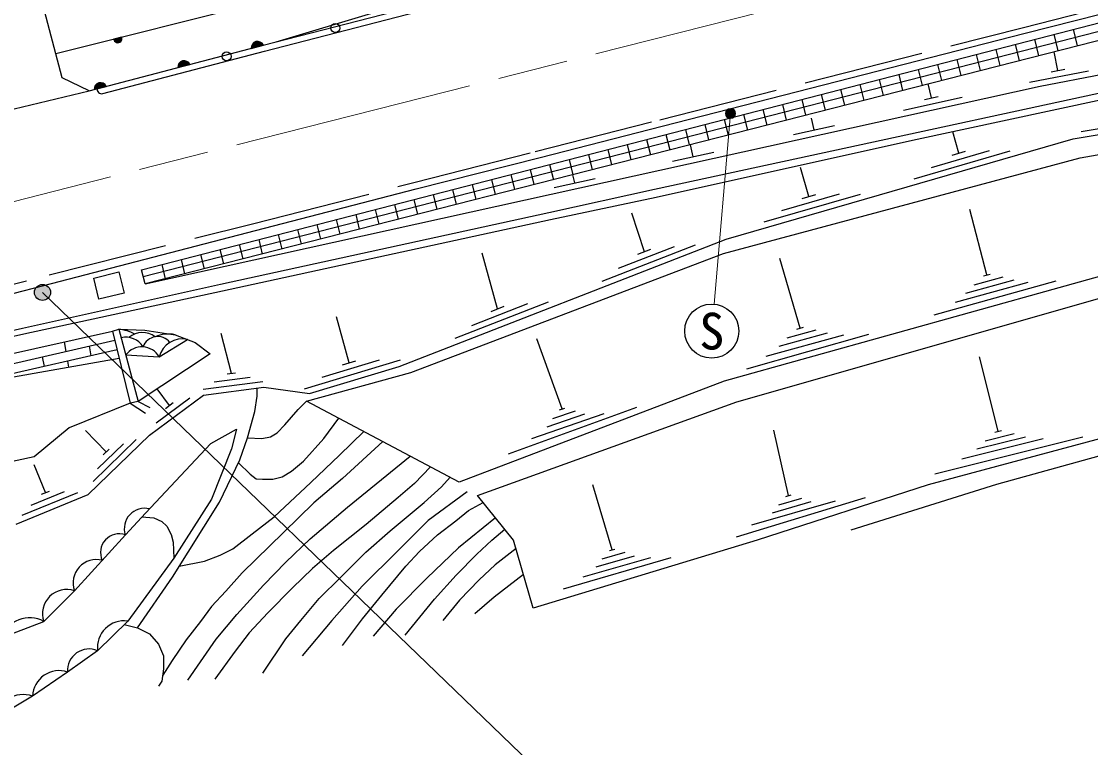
# Model space of a CAD drawing. Units: millimetres at full size, sheet at 1:1000; details may follow other scales. Extents: x 40000 to 680000, y 20000 to 380000.
# Drawn here: x 179503 to 232890, y 260570 to 296826 of the extents above; entities that cross this region are included whole.
import ezdxf
from ezdxf.enums import TextEntityAlignment as Align

# ---------------------------------------------------------------- set-up
doc = ezdxf.new("R2010")
doc.units = ezdxf.units.MM
doc.header["$LTSCALE"] = 1000
doc.linetypes.add('CHAIN', pattern=[18.5, 12, -1.5, 3.5, -1.5])
doc.linetypes.add('DASHED', pattern=[7.5, 6, -1.5])
for name, color, linetype, lineweight in [('M-BGD', 7, 'Continuous', 25), ('M-BMK', 2, 'CHAIN', 13), ('M-STR-HTXT', 7, 'Continuous', 13), ('M-STR-STRC', 7, 'Continuous', 25)]:
    doc.layers.add(name, color=color, linetype=linetype, lineweight=lineweight)
doc.styles.add('ＭＳ ゴシック', font='')
doc.styles.get('ＭＳ ゴシック').set_extended_font_data('MS Gothic')

msp = doc.modelspace()

# ---------------------------------------------------------------- hatches: boundary and pattern name
at = {"layer": 'M-BGD'}
for points in [[(184504, 296043, -0.4608), (184366, 295766, -0.4608), (184114, 295945)], [(191586, 295639), (190981, 295480, -0.84072)], [(187920, 294676), (187315, 294517, -0.84072)], [(183744, 293579), (183139, 293420, -0.84072)]]:
    msp.add_hatch(color=256, dxfattribs=at).paths.add_polyline_path(points)
at = {"layer": 'M-STR-HTXT'}
msp.add_hatch(color=256, dxfattribs=at).paths.add_polyline_path([(215130, 292348, -1), (214690, 292109, -0.41421), (214790, 292448, -0.41421)])
at = {"layer": 'M-STR-STRC'}
msp.add_hatch(color=256, dxfattribs=at).paths.add_polyline_path([(180221, 283082, -1), (180895, 283512, -1)])

# ---------------------------------------------------------------- linework, layer by layer
at = {"layer": 'M-BGD'}
for p, q in [((232024, 296431), (232226, 295608)), ((184504, 296043), (184114, 295945)), ((230087, 295931), (230288, 295113)), ((231055, 296181), (231257, 295360)), ((190981, 295480), (191586, 295639)), ((228150, 295431), (228350, 294618)), ((229119, 295681), (229319, 294865)), ((231258, 294374), (231076, 295314)), ((226214, 294931), (226412, 294123)), ((227182, 295181), (227381, 294370)), ((187315, 294517), (187920, 294676)), ((223309, 294182), (223505, 293380)), ((224277, 294432), (224474, 293627)), ((225245, 294682), (225443, 293875)), ((229842, 293795), (232788, 294363)), ((230914, 294307), (231602, 294440)), ((221372, 293682), (221568, 292885)), ((222340, 293932), (222536, 293132)), ((224939, 293006), (224785, 293707)), ((183139, 293420), (183744, 293579)), ((219435, 293182), (219630, 292390)), ((220404, 293432), (220599, 292637)), ((217499, 292682), (217692, 291895)), ((218467, 292932), (218661, 292142)), ((223540, 292389), (226469, 293036)), ((224598, 292930), (225281, 293081)), ((215562, 292183), (215754, 291400)), ((216530, 292433), (216723, 291647)), ((232410, 291326), (237342, 292147)), ((213625, 291683), (213816, 290905)), ((214594, 291933), (214785, 291152)), ((218056, 291177), (220106, 291630)), ((219081, 291404), (218952, 291990)), ((211688, 291183), (211878, 290410)), ((212657, 291433), (212847, 290657)), ((226309, 290244), (226003, 291305)), ((208783, 290433), (208971, 289667)), ((209752, 290683), (209940, 289914)), ((210720, 290933), (210909, 290162)), ((213046, 290070), (212916, 290656)), ((206847, 289934), (207034, 289172)), ((207815, 290183), (208003, 289419)), ((212021, 289844), (214071, 290297)), ((224074, 288974), (228877, 290362)), ((224951, 289540), (227833, 290373)), ((225973, 290147), (226645, 290342)), ((204910, 289434), (205096, 288677)), ((205878, 289684), (206065, 288924)), ((218827, 288083), (218410, 289524)), ((202973, 288934), (203158, 288182)), ((203942, 289184), (204127, 288429)), ((206103, 288537), (208154, 288990)), ((207129, 288763), (207038, 289173)), ((201037, 288434), (201220, 287687)), ((202005, 288684), (202189, 287934)), ((199100, 287934), (199282, 287192)), ((200068, 288184), (200251, 287439)), ((216592, 286812), (221395, 288200)), ((217469, 287378), (220351, 288211)), ((218491, 287985), (219163, 288180)), ((197163, 287435), (197344, 286697)), ((198132, 287685), (198313, 286944)), ((210609, 285328), (209980, 287258)), ((227713, 284168), (226864, 287433)), ((195227, 286935), (195406, 286201)), ((196195, 287185), (196375, 286449)), ((192322, 286185), (192500, 285459)), ((193290, 286435), (193469, 285706)), ((194258, 286685), (194438, 285954)), ((190385, 285685), (190562, 284964)), ((191353, 285935), (191531, 285211)), ((208497, 283863), (213156, 285676)), ((188448, 285186), (188624, 284469)), ((189416, 285435), (189593, 284716)), ((203278, 282475), (202517, 285248)), ((209320, 284505), (212116, 285593)), ((210283, 285202), (210935, 285455)), ((186511, 284686), (186686, 283974)), ((187480, 284936), (187655, 284221)), ((218384, 281516), (217374, 284984)), ((185685, 283718), (185494, 284423)), ((227070, 283680), (228516, 284077)), ((227545, 284121), (227882, 284214)), ((225082, 282168), (231167, 283875)), ((226138, 282801), (229766, 283799)), ((226667, 283258), (229078, 283921)), ((201166, 281010), (205825, 282823)), ((201989, 281652), (204785, 282740)), ((202952, 282349), (203604, 282602)), ((195866, 279784), (195236, 282074)), ((165863, 277279), (184051, 281367)), ((184051, 281367), (184942, 277763)), ((217742, 281027), (219187, 281427)), ((218216, 281469), (218553, 281563)), ((166751, 276896), (184163, 280916)), ((181634, 280824), (181718, 280352)), ((189986, 279252), (189472, 281247)), ((206501, 277480), (205241, 280970)), ((215727, 279479), (221811, 281205)), ((216686, 280112), (220563, 281186)), ((217340, 280604), (219749, 281272)), ((184283, 280430), (175899, 278511)), ((182889, 280622), (182976, 280131)), ((180547, 280081), (180633, 279595)), ((181804, 279863), (181858, 279562)), ((193646, 278487), (198433, 279931)), ((194517, 279063), (197389, 279929)), ((195531, 279683), (196201, 279885)), ((228278, 276364), (227350, 280078)), ((189778, 279224), (190194, 279279)), ((188578, 278460), (191552, 278853)), ((189133, 278836), (190918, 279072)), ((186892, 277646), (186278, 278479)), ((184942, 277763), (185695, 277261)), ((186225, 276782), (187915, 278028)), ((186695, 277501), (187089, 277792)), ((203830, 275229), (210233, 277571)), ((204992, 276010), (208594, 277248)), ((205750, 276587), (207642, 277237)), ((206031, 277001), (207166, 277391)), ((206368, 277434), (206633, 277525)), ((183744, 275331), (182699, 276408)), ((217808, 273151), (217066, 276422)), ((225112, 274243), (232507, 276091)), ((227210, 275480), (229636, 276083)), ((227623, 275892), (229078, 276254)), ((228108, 276322), (228448, 276406)), ((183085, 273856), (185238, 275946)), ((183307, 274489), (184599, 275743)), ((183593, 275185), (183894, 275478)), ((226465, 274986), (230525, 275995)), ((180704, 273300), (180136, 274689)), ((179985, 272682), (181651, 273364)), ((180510, 273221), (180899, 273380)), ((208995, 270446), (208036, 273692)), ((179544, 272177), (182320, 273314)), ((215208, 271095), (221650, 273057)), ((215970, 271686), (220144, 272886)), ((217013, 272298), (218935, 272850)), ((217315, 272697), (218468, 273028)), ((217674, 273112), (217943, 273189)), ((208198, 269594), (210121, 270145)), ((208500, 269992), (209654, 270323)), ((208860, 270408), (209129, 270485)), ((206574, 268505), (211949, 270067)), ((207546, 269095), (210939, 270067))]:
    msp.add_line(p, q, dxfattribs=at)
at = {"layer": 'M-BGD', "linetype": 'DASHED'}
msp.add_line((177265, 292010), (182885, 293353), dxfattribs=at)
at = {"layer": 'M-BGD'}
for points in [[(192220, 295803), (202103, 298778), (207809, 300879), (210598, 302016), (211842, 302530), (214974, 304503), (219486, 307662), (223047, 310406), (227817, 315022), (228418, 318066), (230417, 320327), (227564, 318911), (225419, 315610), (223295, 312758), (222187, 311564)], [(182885, 293353), (191569, 295634), (205818, 299325), (228546, 305359), (236962, 307432), (266890, 314402)], [(183568, 293222), (191645, 295344), (205894, 299035), (228621, 305069), (237032, 307141), (265918, 313867)], [(182885, 293353), (181546, 294002), (179468, 301847), (180041, 305140), (180313, 305331), (181878, 305631), (184919, 306184), (192928, 307226), (197433, 307965), (202633, 309063), (208124, 310384), (210655, 311383), (213351, 312714)], [(181221, 295226), (191466, 297786), (198772, 299705), (201611, 300373), (208436, 303074), (211354, 304317), (214014, 305797), (215858, 306997), (217446, 308155), (218969, 309184), (220964, 310663), (222187, 311564)], [(79069, 253117), (88139, 256741), (94526, 259112), (101570, 261688), (108977, 264156), (116855, 266551), (125242, 268946), (138794, 272616), (147144, 274829), (159025, 278137), (167599, 280345), (174055, 281942), (181000, 283735), (191187, 286385), (199209, 288470), (205404, 290035), (211502, 291599), (229621, 296236), (243414, 299756), (262475, 304523), (270823, 305012), (290041, 306023), (299428, 306488)], [(185494, 284423), (252653, 301755), (261277, 303539), (264292, 303819), (269023, 302912)], [(268934, 302445), (265496, 303182), (264378, 303254), (261206, 303029), (254794, 301782), (252645, 301299), (185590, 284071)], [(268853, 302011), (265434, 302725), (264379, 302793), (261267, 302572), (254888, 301331), (252753, 300852), (185685, 283718)], [(185685, 283718), (230370, 293591), (242818, 295995), (254825, 297307)], [(179246, 271731), (182844, 273205), (185897, 276167), (188600, 278160), (191608, 278558), (193894, 278249), (198358, 279595), (214688, 285950), (232013, 290956), (265351, 296508), (257401, 296699)], [(176410, 280817), (179563, 281517), (189451, 283709), (205839, 287288), (211121, 288445), (223897, 291205), (242818, 295304), (254624, 296257)], [(176483, 280528), (179628, 281224), (189538, 283375), (205927, 286940), (211204, 288049), (224002, 290901), (242902, 294957), (254670, 295937)], [(184051, 281367), (184371, 281459), (185672, 281413), (187178, 281185), (188183, 280797), (188936, 280227), (185330, 277855), (184942, 277763), (181883, 276531), (180149, 275094), (172890, 273520), (166054, 274876), (161756, 276185), (154364, 274041)], [(184371, 281459), (185330, 277855), (185923, 277558)], [(184713, 280174), (186390, 280080), (187800, 280945)], [(163624, 276281), (166751, 276896), (184387, 280009)], [(185305, 266543), (187042, 269077), (189391, 272823), (190410, 274929), (190796, 276043), (191167, 277350), (191278, 278116), (191279, 278515)], [(190796, 276043), (191514, 275998), (191947, 276078), (192272, 276291), (192660, 276690), (193322, 277453), (193738, 277869)], [(190341, 274787), (190922, 274216), (191222, 273991), (191534, 273966), (192060, 273979), (192522, 274091), (192985, 274379), (193585, 274866), (194598, 276003), (195355, 277011)], [(178493, 266054), (180624, 266873), (182153, 268402), (184694, 271187), (185704, 272278), (188964, 275755), (190248, 276465), (190002, 275482), (188991, 272971), (187107, 270023), (184812, 266883), (183310, 265409), (181808, 264345), (180060, 263144), (178121, 261997)], [(187388, 269629), (188642, 269874), (189430, 270186), (190055, 270498), (191030, 271236), (192131, 272085), (193947, 273802), (195385, 275164), (196607, 276347)], [(220930, 271446), (228205, 273720), (237644, 276331), (236548, 274927)], [(197551, 275846), (195535, 274002), (194109, 272790), (192584, 271315), (190533, 269303), (189704, 268386), (188991, 267611), (188441, 266861), (187728, 265949), (187028, 264912), (186561, 264195)], [(187816, 263937), (189229, 265986), (190254, 267224), (191592, 268686), (192705, 269823), (193918, 270985), (195793, 272572), (198912, 275124)], [(199929, 274584), (199125, 273752), (198312, 273053), (196724, 271715), (195086, 270403), (194036, 269504), (193035, 268541), (191807, 267297), (190870, 266297), (190182, 265385), (189169, 263985)], [(191557, 264285), (192708, 265997), (193458, 266909), (194371, 268022), (195446, 269084), (196696, 270321), (197909, 271396), (199613, 272813), (200476, 273588), (200910, 274064)], [(201764, 273338), (199813, 271901), (198313, 270414), (196525, 268627), (195012, 266914), (193522, 265148)], [(195535, 265673), (196536, 266998), (197498, 268173), (198699, 269622), (199386, 270359), (200274, 271197), (201187, 271897), (201825, 272409), (202561, 272803)], [(185525, 272085), (186117, 272048), (186516, 271854), (186762, 271618), (186977, 271209), (187079, 270820), (187107, 270023)], [(203176, 272047), (201325, 270547), (199749, 269035), (198211, 267485), (197073, 266136)], [(198661, 266186), (200137, 267973), (201212, 269172), (202237, 270234), (202987, 270922), (203642, 271473)], [(204201, 270518), (203163, 269697), (202362, 268947), (201375, 267935), (200549, 266923)], [(202137, 267260), (203113, 268098), (203838, 268660), (204569, 269237)], [(184636, 266710), (185305, 266543), (185898, 266247), (186348, 265733), (186593, 265154), (186606, 264497), (186516, 263893), (186348, 263635)]]:
    msp.add_lwpolyline(points, dxfattribs=at)
at = {"layer": 'M-BGD', "linetype": 'DASHED'}
msp.add_lwpolyline([(78878, 253525), (88195, 257243), (94366, 259532), (101422, 262113), (108840, 264585), (116728, 266982), (126880, 269843), (138577, 272928), (147026, 275264), (158908, 278572), (167488, 280782), (173945, 282379), (180888, 284170), (191038, 286726), (199091, 288777), (205152, 290331), (211376, 291918), (229535, 296525), (243358, 300054), (261963, 304859), (270784, 305311), (289973, 306255), (299428, 306740)], dxfattribs=at)
at = {"layer": 'M-BGD'}
for points in [[(193738, 277869), (198941, 279290), (214557, 285237), (232364, 290014), (241384, 291615), (254388, 292838), (265288, 294927), (268039, 295936), (268840, 291968), (267586, 289427), (245055, 286330), (235478, 284694), (214598, 278869), (201365, 273822)], [(205057, 267540), (204081, 270934), (202270, 273161), (215225, 277825), (235911, 283742), (250695, 285629), (258949, 286882), (268630, 288553), (268456, 285803), (264312, 281801), (252402, 280095), (244914, 278564), (237497, 277102), (224777, 273682), (216245, 270933)], [(183115, 284008), (184368, 284318), (184628, 283266), (183375, 282957)]]:
    msp.add_lwpolyline(points, close=True, dxfattribs=at)
for centre in [(195182, 296493), (189747, 295078)]:
    msp.add_circle(centre, 225, dxfattribs=at)
for centre, radius, start, end in [((184317, 295963), 203, 185.0675, 22.9909), ((191297, 295507), 318, 24.6102, 184.8279), ((187631, 294544), 318, 24.6102, 184.8279), ((183455, 293447), 318, 24.6102, 184.8279), ((183511, 293440), 225, 104.719, 284.719), ((184097, 279122), 2352, 63.078, 83.3192), ((184735, 280086), 974, 30.1768, 104.8079), ((185545, 280217), 1074, 53.6038, 129.0646), ((186310, 280311), 780, 38.7634, 160.2507), ((186857, 279439), 1776, 79.5838, 112.3679), ((187537, 279791), 1183, 77.2008, 165.8674), ((185520, 279566), 1011, 30.5815, 142.9894), ((185652, 271506), 1011, 75.8921, 198.4191), ((184381, 270313), 928, 70.2924, 204.9609), ((183250, 268794), 1164, 75.5794, 199.6739), ((181763, 267263), 1204, 71.0968, 198.8711), ((179908, 265555), 1500, 61.4883, 160.5652), ((184628, 265569), 1328, 82.015, 186.9017), ((182889, 264412), 1083, 67.1095, 183.5405), ((181388, 263084), 1329, 71.5597, 177.4274), ((179600, 261708), 1508, 72.2445, 168.9401)]:
    msp.add_arc(centre, radius, start, end, dxfattribs=at)
at = {"layer": 'M-BMK'}
msp.add_lwpolyline([(98668, 265018), (113573, 270045), (172322, 286112), (269026, 310641), (282043, 313111)], dxfattribs=at)
at = {"layer": 'M-STR-HTXT'}
msp.add_line((214910, 292228), (214090, 282709), dxfattribs=at)
msp.add_circle((214910, 292228), 250, dxfattribs=at)
at = {"layer": 'M-STR-STRC'}
msp.add_line((180558, 283297), (210529, 254405), dxfattribs=at)
for centre, radius in [((180558, 283297), 400), ((213974, 281364), 1350)]:
    msp.add_circle(centre, radius, dxfattribs=at)

# ---------------------------------------------------------------- texts
at = {"layer": 'M-STR-STRC', "style": 'ＭＳ ゴシック'}
msp.add_text('S', height=1833, dxfattribs=at).set_placement((213974, 281364), align=Align.MIDDLE_CENTER)

doc.saveas('drawing.dxf')
